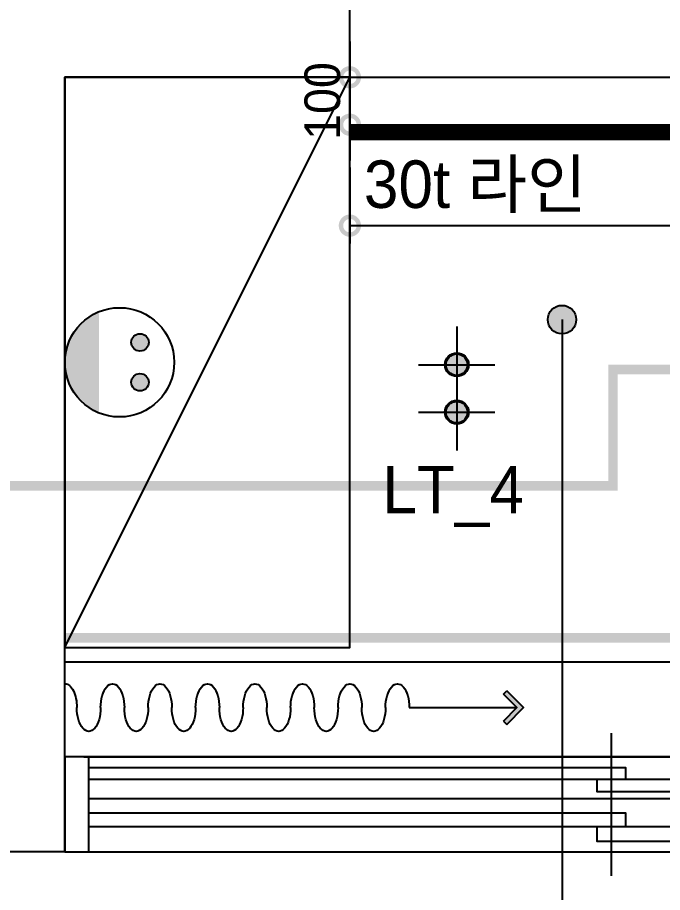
# Model space of a CAD drawing. Header units: millimetres. Extents: x 144680 to 236290, y -190947 to -149396.
# Drawn here: x 221032 to 222390, y -175316 to -173474 of the extents above; entities that cross this region are included whole.
import ezdxf

# ---------------------------------------------------------------- set-up
doc = ezdxf.new("R2010")
doc.units = ezdxf.units.MM
doc.header["$LTSCALE"] = 100
doc.linetypes.add('HID', pattern=[2.5, 1.5, -1])
doc.linetypes.add('HID2', pattern=[1, 0.5, -0.5])
for name, color, linetype in [('0-ELC TEXT', 7, 'Continuous'), ('01. F-소품', 3, 'Continuous'), ('06-FUR', 6, 'Continuous'), ('07-DIM WAL', 5, 'Continuous'), ('3.기호.계단선', 30, 'Continuous'), ('CEIL-LIGHT', 7, 'Continuous'), ('RC-LIGHT', 7, 'Continuous'), ('SYM', 94, 'Continuous'), ('win', 4, 'Continuous'), ('설비', 140, 'Continuous')]:
    doc.layers.add(name, color=color, linetype=linetype)
doc.styles.add('스타일1', font='HY울릉도M.TTF')
doc.styles.add('코레일둥고', font='Korail_Round_Gothic_Medium.ttf')
doc.dimstyles.new('30', dxfattribs={"dimscale": 30, "dimtxt": 2.5, "dimasz": 2.5, "dimexe": 1.25, "dimexo": 2, "dimtad": 1, "dimdec": 0, "dimtxsty": '스타일1', "dimblk": 'DOTSMALL', "dimcen": 2.5, "dimclrd": 1, "dimclre": 1, "dimclrt": 2, "dimadec": 0, "dimazin": 0, "dimtfac": 1, "dimtix": 1, "dimtmove": 0, "dimatfit": 3, "dimldrblk": 'DOTSMALL', "dimfxl": 1.25, "dimarcsym": 0})

# ---------------------------------------------------------------- blocks, each defined once
blk = doc.blocks.new('vudauseeh')
at = {"layer": 'SYM', "color": 2}
for p, q in [((137860, -175230), (137860, -173600)), ((137860, -175030), (142360, -175030)), ((137860, -175230), (134460, -175230)), ((137860, -175230), (142360, -175230))]:
    blk.add_line(p, q, dxfattribs=at)
blk.add_lwpolyline([(137860, -173600), (138460, -173600), (138460, -173400), (137860, -173400)], dxfattribs=at)
at = {"layer": 'win'}
for p, q in [((139010, -174980.5), (139010, -175280.5)), ((137900, -175030.5), (142310, -175030.5)), ((137910, -175118), (140159.7, -175118)), ((137910, -175118), (142310, -175118)), ((137900, -175230.5), (142310, -175230.5)), ((137910, -175230.5), (142310, -175230.5))]:
    blk.add_line(p, q, dxfattribs=at)
blk.add_lwpolyline([(137860, -175230.5), (137910, -175230.5), (137910, -175030.5), (137860, -175030.5)], close=True, dxfattribs=at)
for points in [[(137910, -175053), (139040, -175053), (139040, -175078), (137910, -175078)], [(140159.7, -175078), (138980, -175078), (138980, -175103), (140159.7, -175103)], [(137910, -175148), (139040, -175148), (139040, -175178), (137910, -175178)], [(140159.7, -175178), (138980, -175178), (138980, -175208), (140159.7, -175208)]]:
    blk.add_lwpolyline(points, dxfattribs=at)
blk = doc.blocks.new('cjswjdeh2')
at = {"layer": '06-FUR', "color": 8}
blk.add_line((223412.9, -172483.5), (224012.9, -171283.5), dxfattribs=at)
blk.add_lwpolyline([(224012.9, -171283.5), (223412.9, -171283.5), (223412.9, -172483.5), (224012.9, -172483.5)], close=True, dxfattribs=at)
blk.add_blockref('vudauseeh', (85552.9, 2316.5))
blk = doc.blocks.new('FFSFDF')
at = {"layer": '01. F-소품'}
blk.add_hatch(color=8, dxfattribs=at).paths.add_polyline_path([(1567672.9, 1746751.1), (1567679.9, 1746744.1), (1567715.3, 1746779.4), (1567679.9, 1746814.8), (1567672.9, 1746807.7), (1567701.2, 1746779.4)])
at = {"layer": '01. F-소품', "color": 8}
for p, q in [((1567672.9, 1746807.7), (1567679.9, 1746814.8)), ((1567474.8, 1746779.4), (1567701.2, 1746779.4)), ((1567672.9, 1746751.1), (1567679.9, 1746744.1))]:
    blk.add_line(p, q, dxfattribs=at)
for points in [[(1567672.9, 1746807.7), (1567701.2, 1746779.4), (1567672.9, 1746751.1)], [(1567679.9, 1746814.8), (1567715.3, 1746779.4), (1567679.9, 1746744.1)]]:
    blk.add_lwpolyline(points, dxfattribs=at)
for centre, start_param, end_param in [((1566799.8, 1746779.4), 1.570796, 4.712389), ((1566899.8, 1746779.4), 1.570796, 4.712389), ((1566999.8, 1746779.4), 1.570796, 4.712389), ((1567099.8, 1746779.4), 1.570796, 4.712389), ((1567199.8, 1746779.4), 1.570796, 4.712389), ((1567299.8, 1746779.4), 1.570796, 4.712389), ((1567399.8, 1746779.4), 1.570796, 4.712389), ((1566749.8, 1746779.4), 6.283185, 7.853982), ((1566849.8, 1746779.4), 4.712389, 7.853982), ((1566949.8, 1746779.4), 4.712389, 7.853982), ((1567049.8, 1746779.4), 4.712389, 7.853982), ((1567149.8, 1746779.4), 4.712389, 7.853982), ((1567249.8, 1746779.4), 4.712389, 7.853982), ((1567349.8, 1746779.4), 4.712389, 7.853982), ((1567449.8, 1746779.4), 4.712389, 7.853982)]:
    blk.add_ellipse(centre, major_axis=(0, -50), ratio=0.5, start_param=start_param, end_param=end_param, dxfattribs=at)
blk = doc.blocks.new('1')
at = {"linetype": 'Continuous'}
h = blk.add_hatch(color=4, dxfattribs=at)
h.dxf.hatch_style = 1
edge = h.paths.add_edge_path()
edge.add_arc((11539653.5, -14273503.8), 37.5, 0, 360)
at = {"color": 1, "linetype": 'Continuous'}
for p, q in [((11539653.5, -14273637.1), (11539653.5, -14273370.5)), ((11539520.2, -14273503.8), (11539786.8, -14273503.8))]:
    blk.add_line(p, q, dxfattribs=at)
at = {"color": 4, "linetype": 'Continuous'}
for radius in [41.5, 37.5]:
    blk.add_circle((11539653.5, -14273503.8), radius, dxfattribs=at)
blk = doc.blocks.new('_DOTSMALL')
at = {"color": 0, "linetype": 'ByBlock', "const_width": 0.5}
blk.add_lwpolyline([(-0.0625, 0, 1), (0.0625, 0, 1)], format="xyb", close=True, dxfattribs=at)
blk = doc.blocks.new('*D205')
at = {"layer": '07-DIM WAL', "color": 1, "lineweight": -2, "transparency": 16777216}
for p, q in [((221732.2, -173525), (221732.2, -173775)), ((221672.2, -173600), (221694.7, -173600)), ((221672.2, -173700), (221694.7, -173700))]:
    blk.add_line(p, q, dxfattribs=at)
at = {"layer": 'Defpoints', "color": 0, "transparency": 16777216}
for p in [(221732.2, -173600), (221732.2, -173700), (221732.2, -173700)]:
    blk.add_point(p, dxfattribs=at)
at = {"layer": '07-DIM WAL', "color": 1, "lineweight": -2, "transparency": 16777216, "xscale": 75, "yscale": 75, "zscale": 75}
for p, rotation in [((221732.2, -173600), 270), ((221732.2, -173700), 90)]:
    blk.add_blockref('_DOTSMALL', p, dxfattribs=dict(at, rotation=rotation))
at = {"layer": '07-DIM WAL', "color": 2, "transparency": 16777216, "insert": (221674.5, -173650), "char_height": 75, "attachment_point": 5, "rotation": 90, "style": '스타일1'}
blk.add_mtext('100', dxfattribs=at)
blk = doc.blocks.new('*D206')
at = {"layer": '07-DIM WAL', "color": 1, "lineweight": -2, "transparency": 16777216}
for p, q in [((221732.2, -173790), (221732.2, -173949.8)), ((225632.2, -173790), (225632.2, -173949.8)), ((221732.2, -173912.3), (225632.2, -173912.3))]:
    blk.add_line(p, q, dxfattribs=at)
at = {"layer": 'Defpoints', "color": 0, "transparency": 16777216}
for p in [(221732.2, -173730), (225632.2, -173730), (225632.2, -173912.3)]:
    blk.add_point(p, dxfattribs=at)
at = {"layer": '07-DIM WAL', "color": 1, "lineweight": -2, "transparency": 16777216, "xscale": 75, "yscale": 75, "zscale": 75, "rotation": 180}
blk.add_blockref('_DOTSMALL', (221732.2, -173912.3), dxfattribs=at)
at = {"layer": '07-DIM WAL', "color": 1, "lineweight": -2, "transparency": 16777216, "xscale": 75, "yscale": 75, "zscale": 75}
blk.add_blockref('_DOTSMALL', (225632.2, -173912.3), dxfattribs=at)
at = {"layer": '07-DIM WAL', "color": 2, "transparency": 16777216, "insert": (223682.2, -173854.6), "char_height": 75, "attachment_point": 5, "style": '스타일1'}
blk.add_mtext('3900', dxfattribs=at)

msp = doc.modelspace()

# ---------------------------------------------------------------- hatches: boundary and pattern name
at = {"layer": '0-ELC TEXT'}
h = msp.add_hatch(color=256, dxfattribs=at)
h.dxf.hatch_style = 1
edge = h.paths.add_edge_path()
edge.add_arc((222178.9, -174110.1), 30, 270, 630)
at = {"layer": 'CEIL-LIGHT'}
h = msp.add_hatch(dxfattribs=at)
h.set_pattern_fill('_USER', color=140, pattern_type=0)
h.set_pattern_definition([(0, (205222.2342, -165570), (0, 1), [])])
h.paths.add_polyline_path([(221732.2, -173700), (225632.2, -173700), (225632.2, -173730), (221732.2, -173730)])
at = {"layer": '설비'}
h = msp.add_hatch(color=10, dxfattribs=at)
edge = h.paths.add_edge_path()
edge.add_line((221204.2, -174093.3), (221204.2, -174306.7))
edge.add_ellipse((221247.2, -174200), major_axis=(81.3, 81.3), ratio=1, start_angle=66.9578, end_angle=203.0422, ccw=False)
h = msp.add_hatch(color=10, dxfattribs=at)
edge = h.paths.add_edge_path()
edge.add_arc((221290.2, -174158), 18.3, 0, 360)
h = msp.add_hatch(color=10, dxfattribs=at)
edge = h.paths.add_edge_path()
edge.add_arc((221290.2, -174242), 18.3, 0, 360)

# ---------------------------------------------------------------- linework, layer by layer
at = {"layer": '0-ELC TEXT'}
msp.add_line((222178.9, -174110.1), (222178.9, -175382.4), dxfattribs=at)
msp.add_circle((222178.9, -174110.1), 30, dxfattribs=at)
at = {"layer": '3.기호.계단선', "color": 140, "linetype": 'HID2', "const_width": 20}
msp.add_lwpolyline([(219984.1, -174460), (222286.2, -174460), (222286.2, -174215.2), (222571.7, -174215.2)], dxfattribs=at)
at = {"layer": '3.기호.계단선', "color": 10, "linetype": 'HID', "const_width": 20}
msp.add_lwpolyline([(221132.2, -174780), (225632.2, -174780)], dxfattribs=at)
at = {"layer": 'CEIL-LIGHT'}
msp.add_line((221732.2, -173600), (225532.2, -173600), dxfattribs=at)
at = {"layer": 'CEIL-LIGHT', "color": 140}
msp.add_lwpolyline([(221732.2, -173700), (225632.2, -173700), (225632.2, -173730), (221732.2, -173730), (221732.2, -173700)], dxfattribs=at)
at = {"layer": 'CEIL-LIGHT'}
msp.add_lwpolyline([(221132.2, -175030.5), (221132.2, -174830.5), (225632.2, -174830.5), (225632.2, -175030)], dxfattribs=at)
at = {"layer": '설비', "color": 10}
for centre, radius in [((221247.2, -174200), 115), ((221290.2, -174158), 18.3), ((221290.2, -174242), 18.3)]:
    msp.add_circle(centre, radius, dxfattribs=at)

# ---------------------------------------------------------------- block references
msp.add_blockref('cjswjdeh2', (-2280.7, -2316.5))
at = {"color": 0, "xscale": -1, "rotation": 180}
msp.add_blockref('FFSFDF', (-1345617.5, 1571852.7), dxfattribs=at)
at = {"layer": 'RC-LIGHT', "xscale": 0.6024096385271789, "yscale": 0.6024096385271789, "zscale": 0.6024096385271789, "rotation": 270}
for p in [(8820453.5, 6777393.5), (8820453.5, 6777293.5)]:
    msp.add_blockref('1', p, dxfattribs=at)

# ---------------------------------------------------------------- texts
at = {"layer": '3.기호.계단선', "style": '코레일둥고'}
msp.add_text('LT_4', height=100, dxfattribs=at).set_placement((221800.6, -174518))
at = {"layer": '설비', "color": 30, "style": '코레일둥고'}
msp.add_text('30t 라인', height=100, dxfattribs=at).set_placement((221761.6, -173875.1))

# ---------------------------------------------------------------- dimensions: what is measured, and where the dimension line sits
at = {"layer": '07-DIM WAL'}
dim = msp.add_linear_dim(base=(221732.2, -173700), p1=(221732.2, -173600), p2=(221732.2, -173700), angle=90, dimstyle='30', dxfattribs=at)
dim.commit()
dim.dimension.update_dxf_attribs({"geometry": '*D205', "text_midpoint": (221674.5, -173650)})
dim = msp.add_linear_dim(base=(225632.2, -173912.3), p1=(221732.2, -173730), p2=(225632.2, -173730), dimstyle='30', dxfattribs=at)
dim.commit()
dim.dimension.update_dxf_attribs({"geometry": '*D206', "text_midpoint": (223682.2, -173854.6)})

doc.saveas('drawing.dxf')
